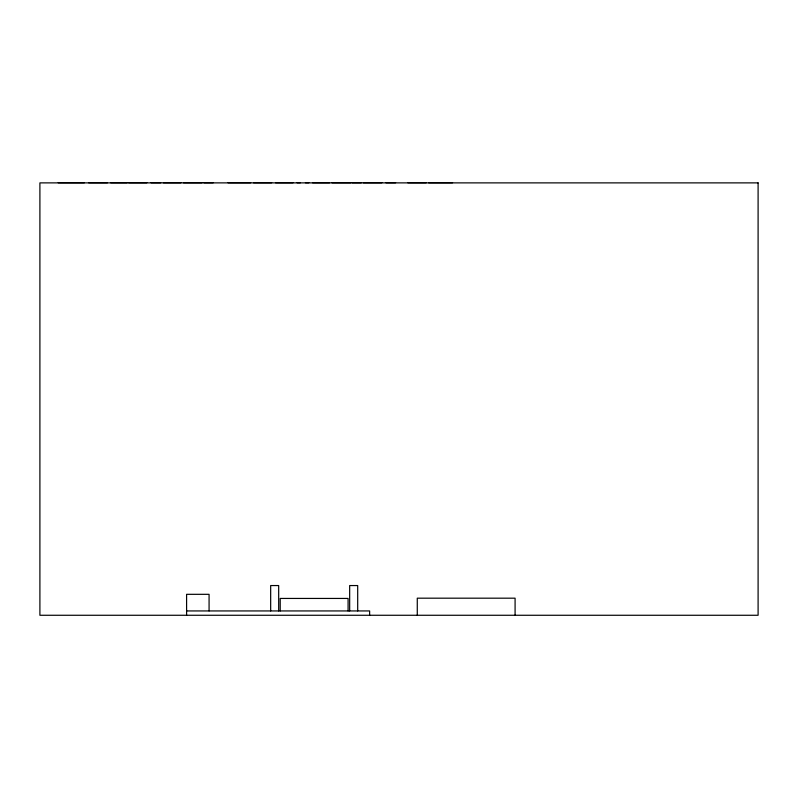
<?xml version="1.0" encoding="UTF-8"?>
<svg xmlns="http://www.w3.org/2000/svg" width="798" height="798" viewBox="0 0 798 798"><rect width="100%" height="100%" fill="white"/><g stroke="black" fill="none" stroke-linecap="round" stroke-linejoin="round"><path stroke-width="1.2" d="M58.224 182.732L84.398 182.732M88.648 182.732L107.481 182.732M110.683 182.732L127.181 182.732M128.668 182.732L146.852 182.732M151.051 182.732L160.737 182.732M163.381 182.732L180.907 182.732M183.45 182.732L202.004 182.732M203.959 182.732L213.216 182.732M228.029 182.732L250.712 182.732M253.515 182.732L271.689 182.732M275.539 182.732L293.066 182.732M297.065 182.732L300.417 182.732M305.435 182.732L308.836 182.732M312.537 182.732L329.574 182.732M331.998 182.732L350.821 182.732M352.068 182.732L361.324 182.732M363.319 182.732L381.873 182.732M385.943 182.732L395.628 182.732M407.838 182.732L426.242 182.732M428.596 182.732L452.576 182.732M186.592 610.939L369.634 610.939L369.634 615.268M515.089 615.268L515.089 598.181L417.274 598.181L417.274 615.268M357.694 610.939L357.694 585.552L349.664 585.552L349.664 610.939M348.088 610.939L348.088 598.44L280.218 598.44L280.218 610.939M278.682 610.939L278.682 585.552L270.672 585.552L270.672 610.939M209.076 610.939L209.076 594.32L186.592 594.32L186.592 615.268M758.1 182.882L39.9 182.882L39.9 615.268L758.1 615.268L758.1 182.882"/></g></svg>
